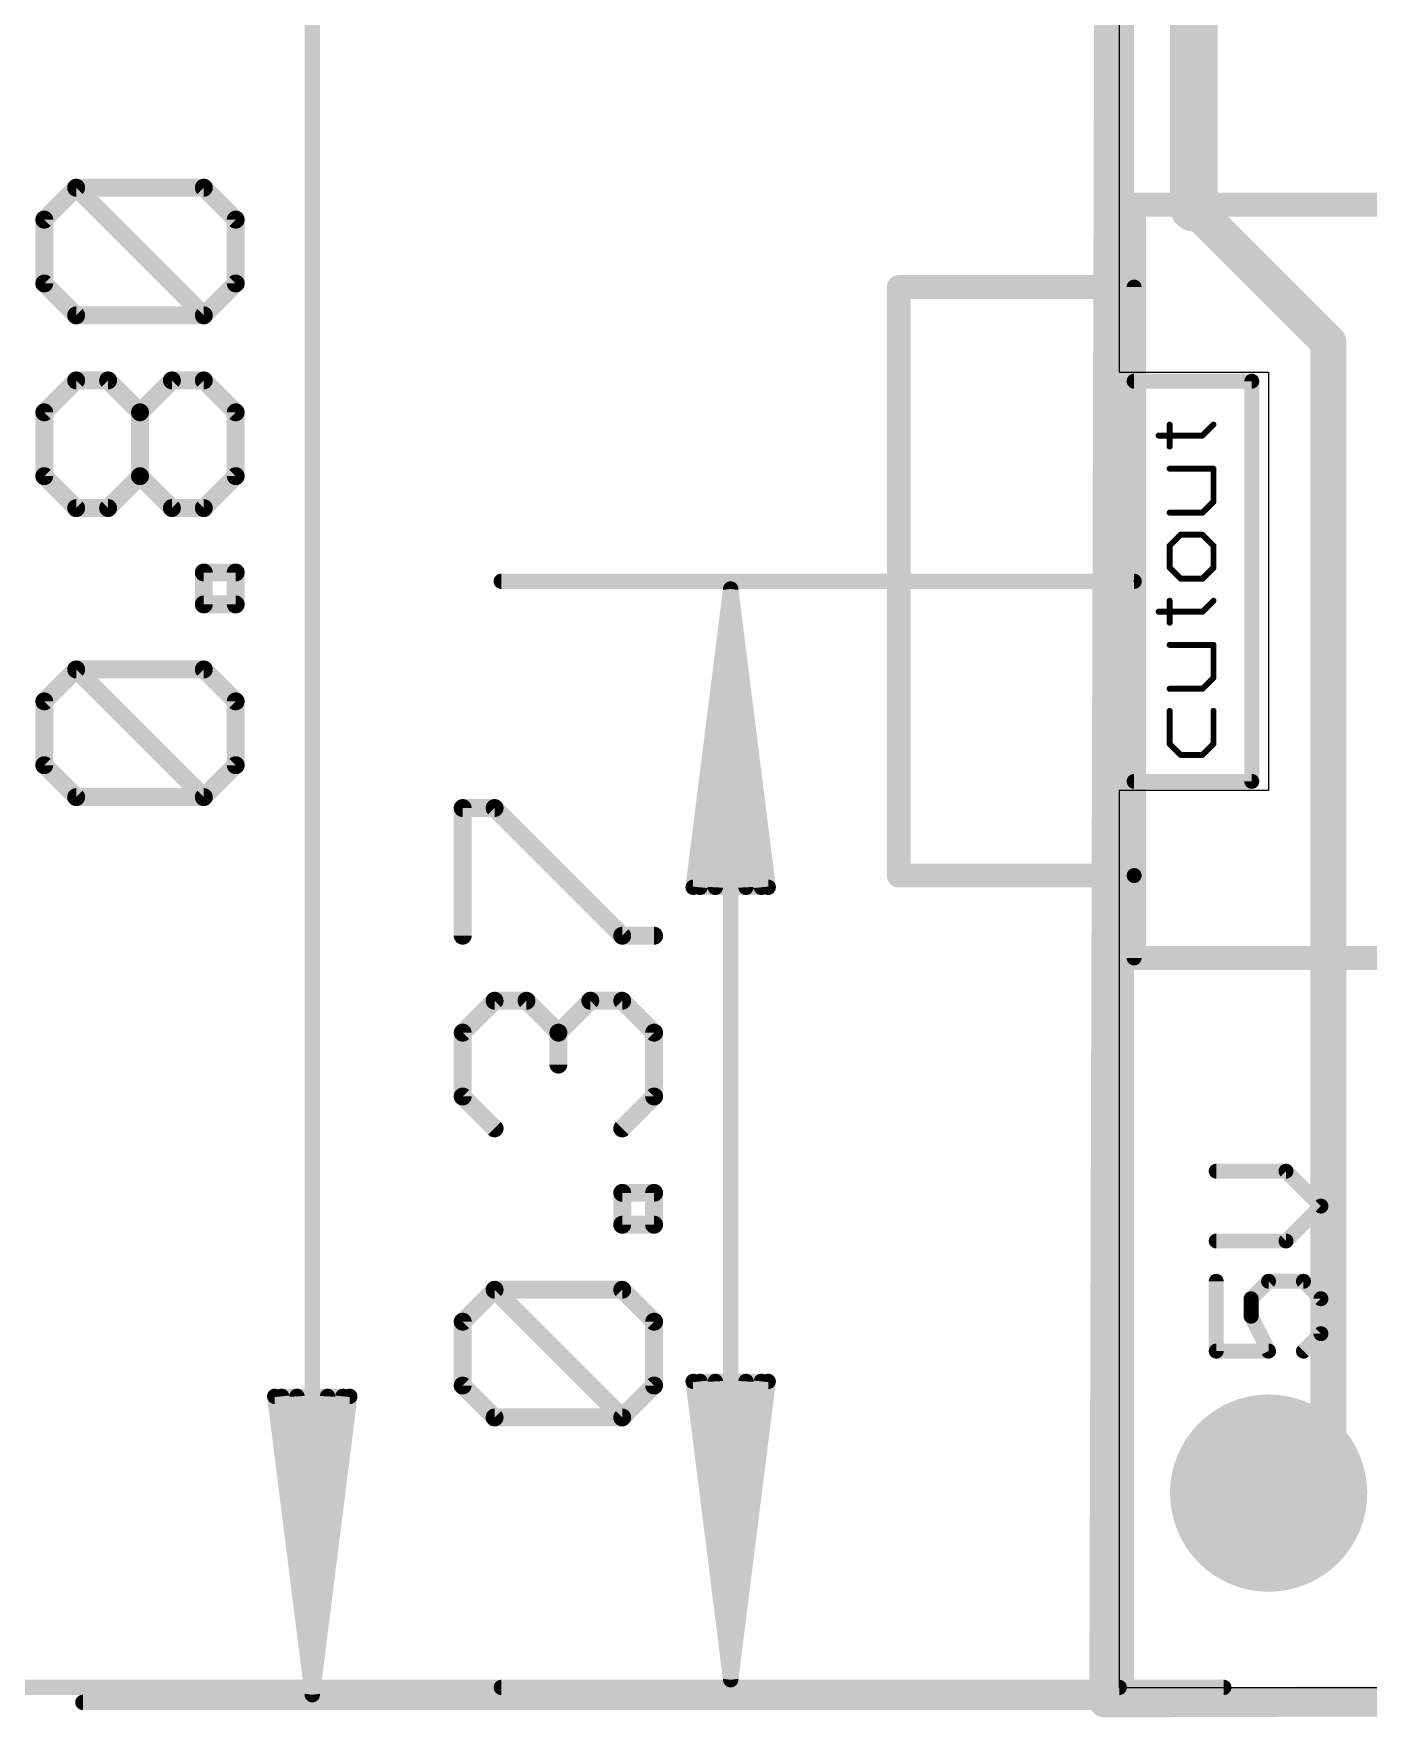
# Model space of a CAD drawing. Extents: x -20 to 40.9, y -0.3 to 63.8.
# Drawn here: x -9.23 to 2.12, y -0.25 to 14.05 of the extents above; entities that cross this region are included whole.
import ezdxf

# ---------------------------------------------------------------- set-up
doc = ezdxf.new("R2010")
doc.units = 0
for name, color, linetype in [('1', 12, 'CONTINUOUS'), ('16', 132, 'CONTINUOUS'), ('17', 110, 'CONTINUOUS'), ('20', 53, 'CONTINUOUS'), ('21', 40, 'CONTINUOUS'), ('23', 53, 'CONTINUOUS'), ('47', 253, 'CONTINUOUS'), ('51', 253, 'CONTINUOUS')]:
    doc.layers.add(name, color=color, linetype=linetype)

# ---------------------------------------------------------------- blocks, each defined once
blk = doc.blocks.new('RECT')
blk.add_solid([(-0.5, -0.5), (0.5, -0.5), (-0.5, 0.5), (0.5, 0.5)])
blk = doc.blocks.new('ROUNDP')
at = {"const_width": 0.5}
blk.add_lwpolyline([(0, -0.25, 1), (0, 0.25, 1), (0, -0.25)], format="xyb", dxfattribs=at)

msp = doc.modelspace()

# ---------------------------------------------------------------- linework, layer by layer
at = {"layer": '1'}
for points, const_width in [([(0, 44.196), (-0.127, -0.127)], 0.254), ([(0.635, 21.717), (0.635, 12.573)], 0.4064), ([(0.635, 12.573), (1.778, 11.43)], 0.3048), ([(1.778, 11.43), (1.778, 2.159)], 0.3048), ([(1.778, 2.159), (1.27, 1.651)], 0.3048), ([(-0.127, -0.127), (40.64, 0)], 0.254)]:
    msp.add_lwpolyline(points, dxfattribs=dict(at, const_width=const_width))
for points, const_width in [([(0.5334, 12.573, 1), (0.7366, 12.573)], 0.2032), ([(0.6889, 12.6269, 1), (0.5811, 12.5191)], 0.1524), ([(1.8542, 11.43, 1), (1.7018, 11.43)], 0.1524), ([(1.7241, 11.3761, 1), (1.8319, 11.4839)], 0.1524), ([(1.8319, 2.1051, 1), (1.7241, 2.2129)], 0.1524), ([(1.7018, 2.159, 1), (1.8542, 2.159)], 0.1524), ([(1.2161, 1.7049, 1), (1.3239, 1.5971)], 0.1524), ([(-0.1272, -0.0635, 1), (-0.1268, -0.1905)], 0.127), ([(-0.1905, -0.1268, 1), (-0.0635, -0.1272)], 0.127)]:
    msp.add_lwpolyline(points, format="xyb", dxfattribs=dict(at, const_width=const_width))
at = {"layer": '16', "const_width": 0.254}
for points in [[(0, 44.323), (0, -0.127)], [(0, -0.127), (40.767, 0)]]:
    msp.add_lwpolyline(points, dxfattribs=at)
at = {"layer": '16', "const_width": 0.127}
for points in [[(-0.0002, -0.0635, 1), (0.0002, -0.1905)], [(-0.0635, -0.127, 1), (0.0635, -0.127)]]:
    msp.add_lwpolyline(points, format="xyb", dxfattribs=at)
at = {"layer": '20'}
for p, q in [((0, 41.91), (0, 11.176)), ((0, 11.176), (1.27, 11.176)), ((1.27, 11.176), (1.27, 7.62)), ((1.27, 7.62), (0, 7.62)), ((0, 7.62), (0, 0)), ((0, 0), (40.64, 0))]:
    msp.add_line(p, q, dxfattribs=at)
at = {"layer": '21'}
for points, const_width in [([(0.127, 11.098), (0.127, 12.598)], 0.2032), ([(0.127, 12.598), (1.727, 12.598)], 0.2032), ([(0.127, 7.698), (0.127, 11.098)], 0.2032), ([(0.127, 11.098), (1.127, 11.098)], 0.127), ([(1.127, 11.098), (1.127, 7.698)], 0.127), ([(0.127, 6.198), (0.127, 7.698)], 0.2032), ([(1.127, 7.698), (0.127, 7.698)], 0.127), ([(0.127, 6.198), (1.627, 6.198)], 0.2032), ([(1.4179, 4.3862), (0.8247, 4.3862)], 0.127), ([(1.7145, 4.0896), (1.4179, 4.3862)], 0.127), ([(1.4179, 3.793), (1.7145, 4.0896)], 0.127), ([(0.8247, 3.793), (1.4179, 3.793)], 0.127), ([(0.8247, 3.4507), (0.8247, 2.8575)], 0.127), ([(1.1213, 3.3024), (1.2696, 3.4507)], 0.127), ([(1.2696, 3.4507), (1.5662, 3.4507)], 0.127), ([(1.5662, 3.4507), (1.7145, 3.3024)], 0.127), ([(1.1213, 3.1541), (1.1213, 3.3024)], 0.127), ([(1.7145, 3.3024), (1.7145, 3.0058)], 0.127), ([(1.2696, 2.8575), (1.1213, 3.1541)], 0.127), ([(1.7145, 3.0058), (1.5662, 2.8575)], 0.127), ([(0.8247, 2.8575), (1.2696, 2.8575)], 0.127)]:
    msp.add_lwpolyline(points, dxfattribs=dict(at, const_width=const_width))
for points, const_width in [([(0.1778, 12.598, 1), (0.0762, 12.598)], 0.1016), ([(0.127, 12.6488, 1), (0.127, 12.5472)], 0.1016), ([(1.727, 12.5472, 1), (1.727, 12.6488)], 0.1016), ([(0.1778, 11.098, 1), (0.0762, 11.098)], 0.1016), ([(0.127, 11.1298, 1), (0.127, 11.0663)], 0.0635), ([(1.1587, 11.098, 1), (1.0953, 11.098)], 0.0635), ([(1.127, 11.0663, 1), (1.127, 11.1298)], 0.0635), ([(0.0762, 11.098, 1), (0.1778, 11.098)], 0.1016), ([(0.1778, 7.698, 1), (0.0762, 7.698)], 0.1016), ([(0.0762, 7.698, 1), (0.1778, 7.698)], 0.1016), ([(0.127, 7.7298, 1), (0.127, 7.6663)], 0.0635), ([(1.0953, 7.698, 1), (1.1587, 7.698)], 0.0635), ([(1.127, 7.6663, 1), (1.127, 7.7298)], 0.0635), ([(0.127, 6.2488, 1), (0.127, 6.1472)], 0.1016), ([(1.627, 6.1472, 1), (1.627, 6.2488)], 0.1016), ([(0.0762, 6.198, 1), (0.1778, 6.198)], 0.1016), ([(0.8247, 4.4179, 1), (0.8247, 4.3544)], 0.0635), ([(1.4404, 4.4086, 1), (1.3955, 4.3637)], 0.0635), ([(1.4179, 4.3544, 1), (1.4179, 4.4179)], 0.0635), ([(1.737, 4.0672, 1), (1.692, 4.1121)], 0.0635), ([(1.692, 4.0672, 1), (1.737, 4.1121)], 0.0635), ([(0.8247, 3.8248, 1), (0.8247, 3.7613)], 0.0635), ([(1.3955, 3.8155, 1), (1.4404, 3.7706)], 0.0635), ([(1.4179, 3.7613, 1), (1.4179, 3.8248)], 0.0635), ([(0.8565, 3.4507, 1), (0.793, 3.4507)], 0.0635), ([(1.2696, 3.4824, 1), (1.2696, 3.4189)], 0.0635), ([(1.2921, 3.4282, 1), (1.2472, 3.4731)], 0.0635), ([(1.5887, 3.4731, 1), (1.5438, 3.4282)], 0.0635), ([(1.5662, 3.4189, 1), (1.5662, 3.4824)], 0.0635), ([(1.1531, 3.3024, 1), (1.0896, 3.3024)], 0.0635), ([(1.0989, 3.3248, 1), (1.1438, 3.2799)], 0.0635), ([(1.7463, 3.3024, 1), (1.6828, 3.3024)], 0.0635), ([(1.692, 3.2799, 1), (1.737, 3.3248)], 0.0635), ([(1.1497, 3.1683, 1), (1.0929, 3.1399)], 0.0635), ([(1.0896, 3.1541, 1), (1.1531, 3.1541)], 0.0635), ([(1.6828, 3.0058, 1), (1.7463, 3.0058)], 0.0635), ([(1.737, 2.9833, 1), (1.692, 3.0282)], 0.0635), ([(0.8247, 2.8893, 1), (0.8247, 2.8257)], 0.0635), ([(0.793, 2.8575, 1), (0.8565, 2.8575)], 0.0635), ([(1.2412, 2.8433, 1), (1.298, 2.8717)], 0.0635), ([(1.2696, 2.8257, 1), (1.2696, 2.8893)], 0.0635), ([(1.5438, 2.88, 1), (1.5887, 2.835)], 0.0635)]:
    msp.add_lwpolyline(points, format="xyb", dxfattribs=dict(at, const_width=const_width))
at = {"layer": '23'}
msp.add_point((0.127, 9.398), dxfattribs=at)
at = {"layer": '47'}
for points, const_width in [([(-6.858, 20.001), (-6.858, -0.062)], 0.13), ([(-9.1357, 12.4707), (-8.8645, 12.7419)], 0.1524), ([(-8.8645, 12.7419), (-7.7799, 12.7419)], 0.1524), ([(-7.7799, 11.6572), (-8.8645, 12.7419)], 0.1524), ([(-7.7799, 12.7419), (-7.5087, 12.4707)], 0.1524), ([(-9.1357, 11.9284), (-9.1357, 12.4707)], 0.1524), ([(-7.5087, 12.4707), (-7.5087, 11.9284)], 0.1524), ([(-8.8645, 11.6572), (-9.1357, 11.9284)], 0.1524), ([(-7.5087, 11.9284), (-7.7799, 11.6572)], 0.1524), ([(-7.7799, 11.6572), (-8.8645, 11.6572)], 0.1524), ([(-9.1357, 10.8335), (-8.8645, 11.1047)], 0.1524), ([(-8.8645, 11.1047), (-8.5934, 11.1047)], 0.1524), ([(-8.5934, 11.1047), (-8.3222, 10.8335)], 0.1524), ([(-8.3222, 10.8335), (-8.051, 11.1047)], 0.1524), ([(-8.051, 11.1047), (-7.7799, 11.1047)], 0.1524), ([(-7.7799, 11.1047), (-7.5087, 10.8335)], 0.1524), ([(-9.1357, 10.2912), (-9.1357, 10.8335)], 0.1524), ([(-8.3222, 10.2912), (-8.3222, 10.8335)], 0.1524), ([(-7.5087, 10.8335), (-7.5087, 10.2912)], 0.1524), ([(-8.8645, 10.02), (-9.1357, 10.2912)], 0.1524), ([(-8.3222, 10.2912), (-8.5934, 10.02)], 0.1524), ([(-8.051, 10.02), (-8.3222, 10.2912)], 0.1524), ([(-7.5087, 10.2912), (-7.7799, 10.02)], 0.1524), ([(-8.5934, 10.02), (-8.8645, 10.02)], 0.1524), ([(-7.7799, 10.02), (-8.051, 10.02)], 0.1524), ([(-7.7799, 9.2015), (-7.7799, 9.4726)], 0.1524), ([(-7.7799, 9.4726), (-7.5087, 9.4726)], 0.1524), ([(-7.5087, 9.4726), (-7.5087, 9.2015)], 0.1524), ([(0.127, 9.398), (-5.252, 9.398)], 0.13), ([(-3.302, 9.333), (-3.6212, 6.798)], 0.13), ([(-3.302, 9.333), (-3.562, 6.798)], 0.13), ([(-3.302, 9.333), (-3.432, 6.798)], 0.13), ([(-3.302, 0.065), (-3.302, 9.333)], 0.13), ([(-2.9828, 6.798), (-3.302, 9.333)], 0.13), ([(-3.172, 6.798), (-3.302, 9.333)], 0.13), ([(-3.042, 6.798), (-3.302, 9.333)], 0.13), ([(-7.5087, 9.2015), (-7.7799, 9.2015)], 0.1524), ([(-9.1357, 8.3778), (-8.8645, 8.649)], 0.1524), ([(-8.8645, 8.649), (-7.7799, 8.649)], 0.1524), ([(-7.7799, 7.5643), (-8.8645, 8.649)], 0.1524), ([(-7.7799, 8.649), (-7.5087, 8.3778)], 0.1524), ([(-9.1357, 7.8355), (-9.1357, 8.3778)], 0.1524), ([(-7.5087, 8.3778), (-7.5087, 7.8355)], 0.1524), ([(-8.8645, 7.5643), (-9.1357, 7.8355)], 0.1524), ([(-7.5087, 7.8355), (-7.7799, 7.5643)], 0.1524), ([(-7.7799, 7.5643), (-8.8645, 7.5643)], 0.1524), ([(-5.5797, 6.3867), (-5.5797, 7.4714)], 0.1524), ([(-5.5797, 7.4714), (-5.3085, 7.4714)], 0.1524), ([(-5.3085, 7.4714), (-4.2239, 6.3867)], 0.1524), ([(-3.6212, 6.798), (-2.9828, 6.798)], 0.13), ([(-4.2239, 6.3867), (-3.9527, 6.3867)], 0.1524), ([(-5.5797, 5.563), (-5.3085, 5.8342)], 0.1524), ([(-5.3085, 5.8342), (-5.0374, 5.8342)], 0.1524), ([(-5.0374, 5.8342), (-4.7662, 5.563)], 0.1524), ([(-4.7662, 5.563), (-4.495, 5.8342)], 0.1524), ([(-4.495, 5.8342), (-4.2239, 5.8342)], 0.1524), ([(-4.2239, 5.8342), (-3.9527, 5.563)], 0.1524), ([(-5.5797, 5.0207), (-5.5797, 5.563)], 0.1524), ([(-4.7662, 5.563), (-4.7662, 5.2919)], 0.1524), ([(-3.9527, 5.563), (-3.9527, 5.0207)], 0.1524), ([(-5.3085, 4.7495), (-5.5797, 5.0207)], 0.1524), ([(-3.9527, 5.0207), (-4.2239, 4.7495)], 0.1524), ([(-4.2239, 3.931), (-4.2239, 4.2021)], 0.1524), ([(-4.2239, 4.2021), (-3.9527, 4.2021)], 0.1524), ([(-3.9527, 4.2021), (-3.9527, 3.931)], 0.1524), ([(-3.9527, 3.931), (-4.2239, 3.931)], 0.1524), ([(-5.5797, 3.1073), (-5.3085, 3.3785)], 0.1524), ([(-5.3085, 3.3785), (-4.2239, 3.3785)], 0.1524), ([(-4.2239, 2.2938), (-5.3085, 3.3785)], 0.1524), ([(-4.2239, 3.3785), (-3.9527, 3.1073)], 0.1524), ([(-5.5797, 2.565), (-5.5797, 3.1073)], 0.1524), ([(-3.9527, 3.1073), (-3.9527, 2.565)], 0.1524), ([(-5.3085, 2.2938), (-5.5797, 2.565)], 0.1524), ([(-3.9527, 2.565), (-4.2239, 2.2938)], 0.1524), ([(-3.302, 0.065), (-3.6212, 2.6)], 0.13), ([(-3.6212, 2.6), (-2.9828, 2.6)], 0.13), ([(-3.302, 0.065), (-3.562, 2.6)], 0.13), ([(-3.302, 0.065), (-3.432, 2.6)], 0.13), ([(-2.9828, 2.6), (-3.302, 0.065)], 0.13), ([(-3.172, 2.6), (-3.302, 0.065)], 0.13), ([(-3.042, 2.6), (-3.302, 0.065)], 0.13), ([(-6.858, -0.062), (-7.1772, 2.473)], 0.13), ([(-7.1772, 2.473), (-6.5388, 2.473)], 0.13), ([(-6.858, -0.062), (-7.118, 2.473)], 0.13), ([(-6.858, -0.062), (-6.988, 2.473)], 0.13), ([(-6.5388, 2.473), (-6.858, -0.062)], 0.13), ([(-6.728, 2.473), (-6.858, -0.062)], 0.13), ([(-6.598, 2.473), (-6.858, -0.062)], 0.13), ([(-4.2239, 2.2938), (-5.3085, 2.2938)], 0.1524), ([(0, 0), (-19.603, 0)], 0.13), ([(0.889, 0), (-15.158, 0)], 0.13), ([(0, 0), (-11.983, 0)], 0.13), ([(0, 0), (-5.252, 0)], 0.13), ([(5.207, -0.127), (-8.808, -0.127)], 0.13)]:
    msp.add_lwpolyline(points, dxfattribs=dict(at, const_width=const_width))
for points, const_width in [([(-8.8376, 12.7688, 1), (-8.8915, 12.7149)], 0.0762), ([(-8.8645, 12.78, 1), (-8.8645, 12.7038)], 0.0762), ([(-8.8376, 12.7149, 1), (-8.8915, 12.7688)], 0.0762), ([(-7.7529, 12.7688, 1), (-7.8068, 12.7149)], 0.0762), ([(-7.7799, 12.7038, 1), (-7.7799, 12.78)], 0.0762), ([(-9.0976, 12.4707, 1), (-9.1738, 12.4707)], 0.0762), ([(-9.1626, 12.4976, 1), (-9.1087, 12.4438)], 0.0762), ([(-7.4706, 12.4707, 1), (-7.5468, 12.4707)], 0.0762), ([(-7.5356, 12.4438, 1), (-7.4818, 12.4976)], 0.0762), ([(-9.1087, 11.9553, 1), (-9.1626, 11.9014)], 0.0762), ([(-9.1738, 11.9284, 1), (-9.0976, 11.9284)], 0.0762), ([(-7.5468, 11.9284, 1), (-7.4706, 11.9284)], 0.0762), ([(-7.4818, 11.9014, 1), (-7.5356, 11.9553)], 0.0762), ([(-8.8645, 11.6953, 1), (-8.8645, 11.6191)], 0.0762), ([(-7.7799, 11.6191, 1), (-7.7799, 11.6953)], 0.0762), ([(-8.8915, 11.6303, 1), (-8.8376, 11.6841)], 0.0762), ([(-7.8068, 11.6841, 1), (-7.7529, 11.6303)], 0.0762), ([(-7.8068, 11.6303, 1), (-7.7529, 11.6841)], 0.0762), ([(-8.8645, 11.1428, 1), (-8.8645, 11.0666)], 0.0762), ([(-8.8376, 11.0778, 1), (-8.8915, 11.1316)], 0.0762), ([(-8.5664, 11.1316, 1), (-8.6203, 11.0778)], 0.0762), ([(-8.5934, 11.0666, 1), (-8.5934, 11.1428)], 0.0762), ([(-8.051, 11.1428, 1), (-8.051, 11.0666)], 0.0762), ([(-8.0241, 11.0778, 1), (-8.078, 11.1316)], 0.0762), ([(-7.7529, 11.1316, 1), (-7.8068, 11.0778)], 0.0762), ([(-7.7799, 11.0666, 1), (-7.7799, 11.1428)], 0.0762), ([(-9.0976, 10.8335, 1), (-9.1738, 10.8335)], 0.0762), ([(-9.1626, 10.8605, 1), (-9.1087, 10.8066)], 0.0762), ([(-8.2841, 10.8335, 1), (-8.3603, 10.8335)], 0.0762), ([(-8.3491, 10.8605, 1), (-8.2953, 10.8066)], 0.0762), ([(-8.3491, 10.8066, 1), (-8.2953, 10.8605)], 0.0762), ([(-7.4706, 10.8335, 1), (-7.5468, 10.8335)], 0.0762), ([(-7.5356, 10.8066, 1), (-7.4818, 10.8605)], 0.0762), ([(-9.1738, 10.2912, 1), (-9.0976, 10.2912)], 0.0762), ([(-9.1087, 10.3181, 1), (-9.1626, 10.2643)], 0.0762), ([(-8.3603, 10.2912, 1), (-8.2841, 10.2912)], 0.0762), ([(-8.2953, 10.3181, 1), (-8.3491, 10.2643)], 0.0762), ([(-8.2953, 10.2643, 1), (-8.3491, 10.3181)], 0.0762), ([(-7.5468, 10.2912, 1), (-7.4706, 10.2912)], 0.0762), ([(-7.4818, 10.2643, 1), (-7.5356, 10.3181)], 0.0762), ([(-8.8645, 10.0581, 1), (-8.8645, 9.9819)], 0.0762), ([(-8.8915, 9.9931, 1), (-8.8376, 10.047)], 0.0762), ([(-8.6203, 10.047, 1), (-8.5664, 9.9931)], 0.0762), ([(-8.5934, 9.9819, 1), (-8.5934, 10.0581)], 0.0762), ([(-8.051, 10.0581, 1), (-8.051, 9.9819)], 0.0762), ([(-8.078, 9.9931, 1), (-8.0241, 10.047)], 0.0762), ([(-7.8068, 10.047, 1), (-7.7529, 9.9931)], 0.0762), ([(-7.7799, 9.9819, 1), (-7.7799, 10.0581)], 0.0762), ([(-7.7418, 9.4726, 1), (-7.818, 9.4726)], 0.0762), ([(-7.7799, 9.5107, 1), (-7.7799, 9.4345)], 0.0762), ([(-7.4706, 9.4726, 1), (-7.5468, 9.4726)], 0.0762), ([(-7.5087, 9.4345, 1), (-7.5087, 9.5107)], 0.0762), ([(-5.252, 9.4305, 1), (-5.252, 9.3655)], 0.065), ([(0.127, 9.3655, 1), (0.127, 9.4305)], 0.065), ([(-3.2695, 9.333, 1), (-3.3345, 9.333)], 0.065), ([(-3.2698, 9.3371, 1), (-3.3342, 9.3289)], 0.065), ([(-3.2695, 9.3313, 1), (-3.3345, 9.3347)], 0.065), ([(-3.2695, 9.3347, 1), (-3.3345, 9.3313)], 0.065), ([(-3.2697, 9.3363, 1), (-3.3343, 9.3297)], 0.065), ([(-3.2697, 9.3297, 1), (-3.3343, 9.3363)], 0.065), ([(-3.2698, 9.3289, 1), (-3.3342, 9.3371)], 0.065), ([(-7.7799, 9.2396, 1), (-7.7799, 9.1634)], 0.0762), ([(-7.818, 9.2015, 1), (-7.7418, 9.2015)], 0.0762), ([(-7.5468, 9.2015, 1), (-7.4706, 9.2015)], 0.0762), ([(-7.5087, 9.1634, 1), (-7.5087, 9.2396)], 0.0762), ([(-8.8376, 8.6759, 1), (-8.8915, 8.622)], 0.0762), ([(-8.8645, 8.6871, 1), (-8.8645, 8.6109)], 0.0762), ([(-8.8376, 8.622, 1), (-8.8915, 8.6759)], 0.0762), ([(-7.7529, 8.6759, 1), (-7.8068, 8.622)], 0.0762), ([(-7.7799, 8.6109, 1), (-7.7799, 8.6871)], 0.0762), ([(-9.0976, 8.3778, 1), (-9.1738, 8.3778)], 0.0762), ([(-9.1626, 8.4047, 1), (-9.1087, 8.3509)], 0.0762), ([(-7.4706, 8.3778, 1), (-7.5468, 8.3778)], 0.0762), ([(-7.5356, 8.3509, 1), (-7.4818, 8.4047)], 0.0762), ([(-9.1087, 7.8624, 1), (-9.1626, 7.8085)], 0.0762), ([(-9.1738, 7.8355, 1), (-9.0976, 7.8355)], 0.0762), ([(-7.5468, 7.8355, 1), (-7.4706, 7.8355)], 0.0762), ([(-7.4818, 7.8085, 1), (-7.5356, 7.8624)], 0.0762), ([(-8.8645, 7.6024, 1), (-8.8645, 7.5262)], 0.0762), ([(-8.8915, 7.5374, 1), (-8.8376, 7.5913)], 0.0762), ([(-7.8068, 7.5913, 1), (-7.7529, 7.5374)], 0.0762), ([(-7.8068, 7.5374, 1), (-7.7529, 7.5913)], 0.0762), ([(-7.7799, 7.5262, 1), (-7.7799, 7.6024)], 0.0762), ([(-5.5416, 7.4714, 1), (-5.6178, 7.4714)], 0.0762), ([(-5.5797, 7.5095, 1), (-5.5797, 7.4333)], 0.0762), ([(-5.2816, 7.4983, 1), (-5.3355, 7.4444)], 0.0762), ([(-5.3085, 7.4333, 1), (-5.3085, 7.5095)], 0.0762), ([(-3.6535, 6.8021, 1), (-3.589, 6.7939)], 0.065), ([(-3.6212, 6.8305, 1), (-3.6212, 6.7655)], 0.065), ([(-3.5943, 6.8013, 1), (-3.5297, 6.7947)], 0.065), ([(-3.4645, 6.7997, 1), (-3.3995, 6.7963)], 0.065), ([(-3.2045, 6.7963, 1), (-3.1395, 6.7997)], 0.065), ([(-3.0743, 6.7947, 1), (-3.0097, 6.8013)], 0.065), ([(-3.015, 6.7939, 1), (-2.9505, 6.8021)], 0.065), ([(-2.9828, 6.7655, 1), (-2.9828, 6.8305)], 0.065), ([(-4.2239, 6.4248, 1), (-4.2239, 6.3486)], 0.0762), ([(-4.2508, 6.3598, 1), (-4.1969, 6.4136)], 0.0762), ([(-3.9527, 6.3486, 1), (-3.9527, 6.4248)], 0.0762), ([(-5.6178, 6.3867, 1), (-5.5416, 6.3867)], 0.0762), ([(-5.3085, 5.8723, 1), (-5.3085, 5.7961)], 0.0762), ([(-5.2816, 5.8073, 1), (-5.3355, 5.8611)], 0.0762), ([(-5.0104, 5.8611, 1), (-5.0643, 5.8073)], 0.0762), ([(-5.0374, 5.7961, 1), (-5.0374, 5.8723)], 0.0762), ([(-4.495, 5.8723, 1), (-4.495, 5.7961)], 0.0762), ([(-4.4681, 5.8073, 1), (-4.522, 5.8611)], 0.0762), ([(-4.1969, 5.8611, 1), (-4.2508, 5.8073)], 0.0762), ([(-4.2239, 5.7961, 1), (-4.2239, 5.8723)], 0.0762), ([(-5.5416, 5.563, 1), (-5.6178, 5.563)], 0.0762), ([(-5.6066, 5.59, 1), (-5.5527, 5.5361)], 0.0762), ([(-4.7281, 5.563, 1), (-4.8043, 5.563)], 0.0762), ([(-4.7931, 5.59, 1), (-4.7393, 5.5361)], 0.0762), ([(-4.7931, 5.5361, 1), (-4.7393, 5.59)], 0.0762), ([(-3.9146, 5.563, 1), (-3.9908, 5.563)], 0.0762), ([(-3.9796, 5.5361, 1), (-3.9258, 5.59)], 0.0762), ([(-4.8043, 5.2919, 1), (-4.7281, 5.2919)], 0.0762), ([(-5.6178, 5.0207, 1), (-5.5416, 5.0207)], 0.0762), ([(-5.5527, 5.0476, 1), (-5.6066, 4.9938)], 0.0762), ([(-3.9908, 5.0207, 1), (-3.9146, 5.0207)], 0.0762), ([(-3.9258, 4.9938, 1), (-3.9796, 5.0476)], 0.0762), ([(-5.3355, 4.7226, 1), (-5.2816, 4.7765)], 0.0762), ([(-4.2508, 4.7765, 1), (-4.1969, 4.7226)], 0.0762), ([(-4.1858, 4.2021, 1), (-4.262, 4.2021)], 0.0762), ([(-4.2239, 4.2402, 1), (-4.2239, 4.164)], 0.0762), ([(-3.9146, 4.2021, 1), (-3.9908, 4.2021)], 0.0762), ([(-3.9527, 4.164, 1), (-3.9527, 4.2402)], 0.0762), ([(-4.2239, 3.9691, 1), (-4.2239, 3.8929)], 0.0762), ([(-3.9527, 3.8929, 1), (-3.9527, 3.9691)], 0.0762), ([(-4.262, 3.931, 1), (-4.1858, 3.931)], 0.0762), ([(-3.9908, 3.931, 1), (-3.9146, 3.931)], 0.0762), ([(-5.2816, 3.4054, 1), (-5.3355, 3.3515)], 0.0762), ([(-5.3085, 3.4166, 1), (-5.3085, 3.3404)], 0.0762), ([(-5.2816, 3.3515, 1), (-5.3355, 3.4054)], 0.0762), ([(-4.1969, 3.4054, 1), (-4.2508, 3.3515)], 0.0762), ([(-4.2239, 3.3404, 1), (-4.2239, 3.4166)], 0.0762), ([(-5.5416, 3.1073, 1), (-5.6178, 3.1073)], 0.0762), ([(-5.6066, 3.1342, 1), (-5.5527, 3.0804)], 0.0762), ([(-3.9146, 3.1073, 1), (-3.9908, 3.1073)], 0.0762), ([(-3.9796, 3.0804, 1), (-3.9258, 3.1342)], 0.0762), ([(-5.5527, 2.5919, 1), (-5.6066, 2.538)], 0.0762), ([(-5.6178, 2.565, 1), (-5.5416, 2.565)], 0.0762), ([(-3.9908, 2.565, 1), (-3.9146, 2.565)], 0.0762), ([(-3.9258, 2.538, 1), (-3.9796, 2.5919)], 0.0762), ([(-3.589, 2.6041, 1), (-3.6535, 2.5959)], 0.065), ([(-3.6212, 2.6325, 1), (-3.6212, 2.5675)], 0.065), ([(-3.5297, 2.6033, 1), (-3.5943, 2.5967)], 0.065), ([(-3.3995, 2.6017, 1), (-3.4645, 2.5983)], 0.065), ([(-3.1395, 2.5983, 1), (-3.2045, 2.6017)], 0.065), ([(-3.0097, 2.5967, 1), (-3.0743, 2.6033)], 0.065), ([(-2.9505, 2.5959, 1), (-3.015, 2.6041)], 0.065), ([(-2.9828, 2.5675, 1), (-2.9828, 2.6325)], 0.065), ([(-7.145, 2.4771, 1), (-7.2095, 2.4689)], 0.065), ([(-7.1772, 2.5055, 1), (-7.1772, 2.4405)], 0.065), ([(-7.0857, 2.4763, 1), (-7.1503, 2.4697)], 0.065), ([(-6.9555, 2.4747, 1), (-7.0205, 2.4713)], 0.065), ([(-6.6955, 2.4713, 1), (-6.7605, 2.4747)], 0.065), ([(-6.5657, 2.4697, 1), (-6.6303, 2.4763)], 0.065), ([(-6.5065, 2.4689, 1), (-6.571, 2.4771)], 0.065), ([(-6.5388, 2.4405, 1), (-6.5388, 2.5055)], 0.065), ([(-5.3085, 2.3319, 1), (-5.3085, 2.2557)], 0.0762), ([(-5.3355, 2.2669, 1), (-5.2816, 2.3208)], 0.0762), ([(-4.2508, 2.3208, 1), (-4.1969, 2.2669)], 0.0762), ([(-4.2508, 2.2669, 1), (-4.1969, 2.3208)], 0.0762), ([(-4.2239, 2.2557, 1), (-4.2239, 2.3319)], 0.0762), ([(-5.252, 0.0325, 1), (-5.252, -0.0325)], 0.065), ([(-3.3342, 0.0691, 1), (-3.2698, 0.0609)], 0.065), ([(-3.3343, 0.0683, 1), (-3.2697, 0.0617)], 0.065), ([(-3.3345, 0.0633, 1), (-3.2695, 0.0667)], 0.065), ([(-3.3345, 0.0667, 1), (-3.2695, 0.0633)], 0.065), ([(-3.3345, 0.065, 1), (-3.2695, 0.065)], 0.065), ([(-3.3343, 0.0617, 1), (-3.2697, 0.0683)], 0.065), ([(-3.3342, 0.0609, 1), (-3.2698, 0.0691)], 0.065), ([(0, -0.0325, 1), (0, 0.0325)], 0.065), ([(0, -0.0325, 1), (0, 0.0325)], 0.065), ([(0, -0.0325, 1), (0, 0.0325)], 0.065), ([(0.889, -0.0325, 1), (0.889, 0.0325)], 0.065), ([(-8.808, -0.0945, 1), (-8.808, -0.1595)], 0.065), ([(-6.8902, -0.0579, 1), (-6.8258, -0.0661)], 0.065), ([(-6.8903, -0.0587, 1), (-6.8257, -0.0653)], 0.065), ([(-6.8905, -0.0637, 1), (-6.8255, -0.0603)], 0.065), ([(-6.8905, -0.0603, 1), (-6.8255, -0.0637)], 0.065), ([(-6.8905, -0.062, 1), (-6.8255, -0.062)], 0.065), ([(-6.8903, -0.0653, 1), (-6.8257, -0.0587)], 0.065), ([(-6.8902, -0.0661, 1), (-6.8258, -0.0579)], 0.065)]:
    msp.add_lwpolyline(points, format="xyb", dxfattribs=dict(at, const_width=const_width))
at = {"layer": '51'}
for points, const_width in [([(0.127, 11.898), (0.127, 12.598)], 0.2032), ([(0.127, 12.598), (12.127, 12.598)], 0.2032), ([(-1.873, 11.898), (-1.873, 6.898)], 0.2032), ([(-1.873, 11.898), (0.127, 11.898)], 0.2032), ([(0.127, 6.898), (0.127, 11.898)], 0.127), ([(0.4288, 10.5428), (0.4288, 10.7293)], 0.0508), ([(0.7084, 10.6361), (0.8016, 10.7293)], 0.0508), ([(0.3355, 10.6361), (0.7084, 10.6361)], 0.0508), ([(0.8016, 10.3544), (0.4288, 10.3544)], 0.0508), ([(0.8016, 10.0747), (0.8016, 10.3544)], 0.0508), ([(0.7084, 9.9815), (0.8016, 10.0747)], 0.0508), ([(0.4288, 9.9815), (0.7084, 9.9815)], 0.0508), ([(0.522, 9.7931), (0.4288, 9.6999)], 0.0508), ([(0.7084, 9.7931), (0.522, 9.7931)], 0.0508), ([(0.8016, 9.6999), (0.7084, 9.7931)], 0.0508), ([(0.4288, 9.6999), (0.4288, 9.5134)], 0.0508), ([(0.8016, 9.5134), (0.8016, 9.6999)], 0.0508), ([(0.4288, 9.5134), (0.522, 9.4202)], 0.0508), ([(0.522, 9.4202), (0.7084, 9.4202)], 0.0508), ([(0.7084, 9.4202), (0.8016, 9.5134)], 0.0508), ([(0.3355, 9.1392), (0.7084, 9.1392)], 0.0508), ([(0.4288, 9.046), (0.4288, 9.2324)], 0.0508), ([(0.7084, 9.1392), (0.8016, 9.2324)], 0.0508), ([(0.8016, 8.8576), (0.4288, 8.8576)], 0.0508), ([(0.8016, 8.5779), (0.8016, 8.8576)], 0.0508), ([(0.7084, 8.4847), (0.8016, 8.5779)], 0.0508), ([(0.4288, 8.4847), (0.7084, 8.4847)], 0.0508), ([(0.4288, 8.2963), (0.4288, 8.0166)], 0.0508), ([(0.8016, 8.0166), (0.8016, 8.2963)], 0.0508), ([(0.4288, 8.0166), (0.522, 7.9234)], 0.0508), ([(0.7084, 7.9234), (0.8016, 8.0166)], 0.0508), ([(0.522, 7.9234), (0.7084, 7.9234)], 0.0508), ([(-1.873, 6.898), (0.127, 6.898)], 0.2032), ([(0.127, 6.198), (0.127, 6.898)], 0.127), ([(12.127, 6.198), (0.127, 6.198)], 0.2032), ([(0, 2.286), (0, 1.016)], 0.2032)]:
    msp.add_lwpolyline(points, dxfattribs=dict(at, const_width=const_width))
for points, const_width in [([(0.1778, 12.598, 1), (0.0762, 12.598)], 0.1016), ([(0.127, 12.6488, 1), (0.127, 12.5472)], 0.1016), ([(-1.8222, 11.898, 1), (-1.9238, 11.898)], 0.1016), ([(-1.873, 11.9488, 1), (-1.873, 11.8472)], 0.1016), ([(0.0762, 11.898, 1), (0.1778, 11.898)], 0.1016), ([(0.1588, 11.898, 1), (0.0953, 11.898)], 0.0635), ([(0.127, 11.8472, 1), (0.127, 11.9488)], 0.1016), ([(0.4415, 10.7293, 1), (0.4161, 10.7293)], 0.0254), ([(0.8106, 10.7203, 1), (0.7926, 10.7382)], 0.0254), ([(0.3355, 10.6488, 1), (0.3355, 10.6234)], 0.0254), ([(0.6994, 10.645, 1), (0.7174, 10.6271)], 0.0254), ([(0.7084, 10.6234, 1), (0.7084, 10.6488)], 0.0254), ([(0.4161, 10.5428, 1), (0.4415, 10.5428)], 0.0254), ([(0.4288, 10.3671, 1), (0.4288, 10.3417)], 0.0254), ([(0.8143, 10.3544, 1), (0.7889, 10.3544)], 0.0254), ([(0.8016, 10.3417, 1), (0.8016, 10.3671)], 0.0254), ([(0.7889, 10.0747, 1), (0.8143, 10.0747)], 0.0254), ([(0.8106, 10.0658, 1), (0.7926, 10.0837)], 0.0254), ([(0.4288, 9.9942, 1), (0.4288, 9.9688)], 0.0254), ([(0.6994, 9.9905, 1), (0.7174, 9.9726)], 0.0254), ([(0.7084, 9.9688, 1), (0.7084, 9.9942)], 0.0254), ([(0.522, 9.8058, 1), (0.522, 9.7804)], 0.0254), ([(0.5309, 9.7841, 1), (0.513, 9.8021)], 0.0254), ([(0.7174, 9.8021, 1), (0.6994, 9.7841)], 0.0254), ([(0.7084, 9.7804, 1), (0.7084, 9.8058)], 0.0254), ([(0.4415, 9.6999, 1), (0.4161, 9.6999)], 0.0254), ([(0.4198, 9.7088, 1), (0.4377, 9.6909)], 0.0254), ([(0.8143, 9.6999, 1), (0.7889, 9.6999)], 0.0254), ([(0.7926, 9.6909, 1), (0.8106, 9.7088)], 0.0254), ([(0.4377, 9.5224, 1), (0.4198, 9.5045)], 0.0254), ([(0.4161, 9.5134, 1), (0.4415, 9.5134)], 0.0254), ([(0.522, 9.4329, 1), (0.522, 9.4075)], 0.0254), ([(0.513, 9.4112, 1), (0.5309, 9.4292)], 0.0254), ([(0.6994, 9.4292, 1), (0.7174, 9.4112)], 0.0254), ([(0.7084, 9.4075, 1), (0.7084, 9.4329)], 0.0254), ([(0.7889, 9.5134, 1), (0.8143, 9.5134)], 0.0254), ([(0.8106, 9.5045, 1), (0.7926, 9.5224)], 0.0254), ([(0.3355, 9.1519, 1), (0.3355, 9.1265)], 0.0254), ([(0.4415, 9.2324, 1), (0.4161, 9.2324)], 0.0254), ([(0.6994, 9.1482, 1), (0.7174, 9.1303)], 0.0254), ([(0.7084, 9.1265, 1), (0.7084, 9.1519)], 0.0254), ([(0.8106, 9.2235, 1), (0.7926, 9.2414)], 0.0254), ([(0.4161, 9.046, 1), (0.4415, 9.046)], 0.0254), ([(0.4288, 8.8703, 1), (0.4288, 8.8449)], 0.0254), ([(0.8143, 8.8576, 1), (0.7889, 8.8576)], 0.0254), ([(0.8016, 8.8449, 1), (0.8016, 8.8703)], 0.0254), ([(0.7889, 8.5779, 1), (0.8143, 8.5779)], 0.0254), ([(0.8106, 8.5689, 1), (0.7926, 8.5869)], 0.0254), ([(0.4288, 8.4974, 1), (0.4288, 8.472)], 0.0254), ([(0.6994, 8.4937, 1), (0.7174, 8.4757)], 0.0254), ([(0.7084, 8.472, 1), (0.7084, 8.4974)], 0.0254), ([(0.4415, 8.2963, 1), (0.4161, 8.2963)], 0.0254), ([(0.8143, 8.2963, 1), (0.7889, 8.2963)], 0.0254), ([(0.4377, 8.0256, 1), (0.4198, 8.0076)], 0.0254), ([(0.4161, 8.0166, 1), (0.4415, 8.0166)], 0.0254), ([(0.7889, 8.0166, 1), (0.8143, 8.0166)], 0.0254), ([(0.8106, 8.0076, 1), (0.7926, 8.0256)], 0.0254), ([(0.522, 7.9361, 1), (0.522, 7.9107)], 0.0254), ([(0.513, 7.9144, 1), (0.5309, 7.9324)], 0.0254), ([(0.6994, 7.9324, 1), (0.7174, 7.9144)], 0.0254), ([(0.7084, 7.9107, 1), (0.7084, 7.9361)], 0.0254), ([(-1.873, 6.9488, 1), (-1.873, 6.8472)], 0.1016), ([(-1.9238, 6.898, 1), (-1.8222, 6.898)], 0.1016), ([(0.1588, 6.898, 1), (0.0953, 6.898)], 0.0635), ([(0.0953, 6.898, 1), (0.1588, 6.898)], 0.0635), ([(0.127, 6.8472, 1), (0.127, 6.9488)], 0.1016), ([(0.127, 6.2488, 1), (0.127, 6.1472)], 0.1016), ([(0.0953, 6.198, 1), (0.1588, 6.198)], 0.0635), ([(0.0508, 2.286, 1), (-0.0508, 2.286)], 0.1016), ([(-0.0508, 1.016, 1), (0.0508, 1.016)], 0.1016)]:
    msp.add_lwpolyline(points, format="xyb", dxfattribs=dict(at, const_width=const_width))

# ---------------------------------------------------------------- block references
at = {"layer": '17', "xscale": 1.6764, "yscale": 1.6764, "rotation": 90}
msp.add_blockref('ROUNDP', (1.27, 1.651), dxfattribs=at)
msp.add_blockref('ROUNDP', (1.27, 1.651), dxfattribs=at)
at = {"layer": '51', "xscale": 0.508, "yscale": 0.508}
msp.add_blockref('RECT', (1.27, 1.651), dxfattribs=at)

doc.saveas('drawing.dxf')
